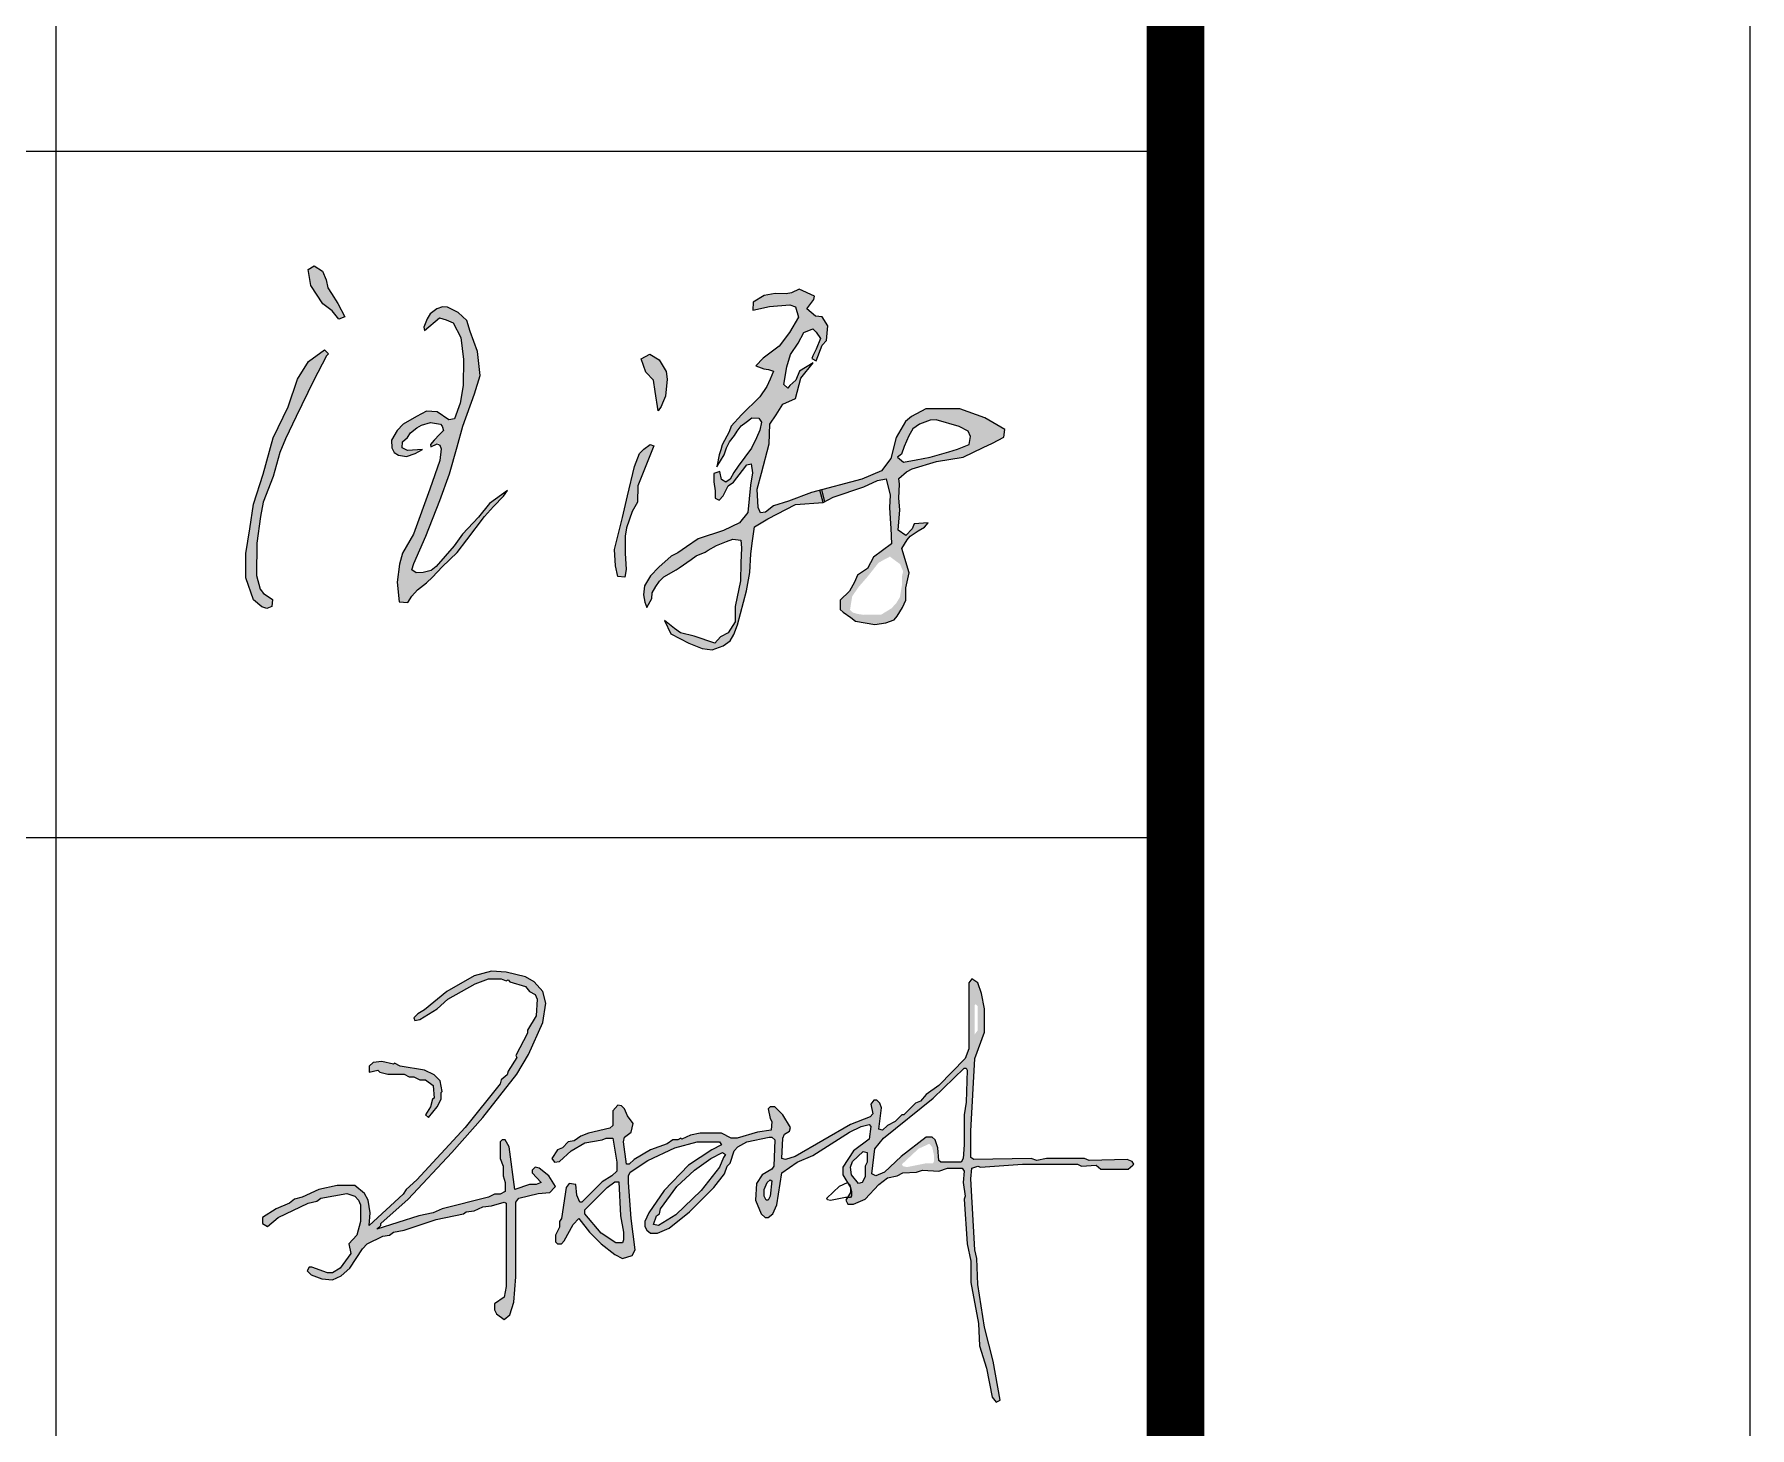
# Model space of a CAD drawing. Extents: x 1169373 to 1354985, y 649019 to 904199.
# Drawn here: x 1351917 to 1354905, y 810058 to 812484 of the extents above; entities that cross this region are included whole.
import ezdxf

# ---------------------------------------------------------------- set-up
doc = ezdxf.new("R2010")
doc.units = 0
doc.header["$LTSCALE"] = 1000
doc.header["$MEASUREMENT"] = 0
doc.layers.add('PUB_TEXT', color=7, linetype='Continuous')
doc.layers.add('图框', color=7, linetype='Continuous')

msp = doc.modelspace()

# ---------------------------------------------------------------- hatches: boundary and pattern name
at = {"linetype": 'Continuous'}
h = msp.add_hatch(color=4, dxfattribs=at)
h.dxf.hatch_style = 1
h.paths.add_polyline_path([(1352625.7, 810641.6), (1352627.4, 810643.3), (1352624, 810661.9), (1352613.9, 810672), (1352597, 810680.5), (1352554.7, 810687.3), (1352544.6, 810692.3), (1352542.9, 810690.6), (1352522.6, 810695.7), (1352507.4, 810694), (1352500.6, 810687.3), (1352500.6, 810677.1), (1352515.8, 810680.5), (1352519.2, 810677.1), (1352532.7, 810673.7), (1352561.5, 810673.7), (1352569.9, 810668.7), (1352578.4, 810668.7), (1352588.5, 810663.6), (1352598.6, 810663.6), (1352612.2, 810653.5), (1352613.9, 810631.5), (1352610.5, 810629.8), (1352607.1, 810616.3), (1352598.6, 810602.8), (1352603.7, 810597.7), (1352618.9, 810616.3), (1352625.7, 810629.8)], flags=17)
h.paths.add_polyline_path([(1352823.4, 810476), (1352825.1, 810477.7), (1352813.3, 810496.3), (1352796.4, 810509.8), (1352789.6, 810511.5), (1352784.5, 810506.4), (1352784.5, 810501.4), (1352799.8, 810484.5), (1352791.3, 810481.1), (1352779.5, 810481.1), (1352754.1, 810472.6), (1352744, 810547), (1352737.2, 810558.8), (1352732.2, 810558.8), (1352728.8, 810555.4), (1352728.8, 810526.7), (1352733.8, 810513.2), (1352733.8, 810496.3), (1352737.2, 810484.5), (1352737.2, 810469.2), (1352728.8, 810464.2), (1352718.6, 810464.2), (1352708.5, 810459.1), (1352627.4, 810438.8), (1352612.2, 810432.1), (1352586.8, 810427), (1352514.1, 810403.3), (1352520.9, 810410.1), (1352520.9, 810413.5), (1352568.2, 810455.7), (1352644.3, 810536.8), (1352698.4, 810597.7), (1352757.5, 810673.7), (1352777.8, 810707.5), (1352803.1, 810763.3), (1352808.2, 810797.1), (1352803.1, 810817.4), (1352787.9, 810834.3), (1352772.7, 810842.7), (1352738.9, 810851.2), (1352713.6, 810852.9), (1352683.1, 810844.4), (1352635.8, 810817.4), (1352597, 810785.3), (1352585.1, 810778.5), (1352578.4, 810771.8), (1352580.1, 810766.7), (1352588.5, 810768.4), (1352618.9, 810787), (1352637.5, 810803.9), (1352684.8, 810830.9), (1352708.5, 810839.4), (1352730.5, 810839.4), (1352738.9, 810836), (1352742.3, 810837.7), (1352745.7, 810834.3), (1352772.7, 810825.8), (1352779.5, 810817.4), (1352789.6, 810812.3), (1352793, 810803.9), (1352791.3, 810775.1), (1352776.1, 810749.8), (1352776.1, 810744.7), (1352755.8, 810705.8), (1352757.5, 810702.5), (1352742.3, 810678.8), (1352740.6, 810672), (1352730.5, 810663.6), (1352728.8, 810656.8), (1352667.9, 810580.8), (1352583.4, 810489.5), (1352564.8, 810472.6), (1352559.8, 810464.2), (1352500.6, 810410.1), (1352502.3, 810432.1), (1352498.9, 810454), (1352492.2, 810465.9), (1352475.3, 810479.4), (1352444.9, 810479.4), (1352412.7, 810472.6), (1352384, 810459.1), (1352370.5, 810455.7), (1352362, 810449), (1352338.4, 810438.8), (1352314.7, 810423.6), (1352314.7, 810413.5), (1352323.2, 810408.4), (1352341.8, 810423.6), (1352394.2, 810449), (1352409.4, 810452.3), (1352416.1, 810457.4), (1352461.8, 810465.9), (1352475.3, 810460.8), (1352482, 810454), (1352485.4, 810445.6), (1352485.4, 810416.9), (1352478.7, 810393.2), (1352465.1, 810378), (1352468.5, 810361.1), (1352449.9, 810335.7), (1352436.4, 810327.3), (1352428, 810327.3), (1352400.9, 810337.4), (1352395.8, 810337.4), (1352392.5, 810330.7), (1352399.2, 810323.9), (1352417.8, 810317.1), (1352436.4, 810315.5), (1352451.6, 810322.2), (1352466.8, 810335.7), (1352488.8, 810369.5), (1352497.2, 810378), (1352524.3, 810391.5), (1352536.1, 810393.2), (1352542.9, 810398.3), (1352561.5, 810401.6), (1352617.2, 810420.2), (1352664.6, 810430.4), (1352669.6, 810433.8), (1352683.1, 810435.4), (1352698.4, 810442.2), (1352713.6, 810443.9), (1352735.5, 810450.7), (1352738.9, 810449), (1352738.9, 810303.6), (1352735.5, 810285), (1352718.6, 810273.2), (1352718.6, 810263.1), (1352722, 810256.3), (1352735.5, 810246.2), (1352745.7, 810254.6), (1352752.4, 810276.6), (1352755.8, 810320.5), (1352755.8, 810450.7), (1352760.9, 810457.4), (1352794.7, 810465.9), (1352815, 810467.6)])
h.paths.add_polyline_path([(1352943.4, 810398.3), (1352943.4, 810384.7), (1352941.7, 810379.7), (1352929.9, 810379.7), (1352904.5, 810396.6), (1352875.8, 810430.4), (1352875.8, 810437.1), (1352914.7, 810476), (1352928.2, 810486.1), (1352935, 810486.1), (1352938.3, 810427)], flags=16)
h.paths.add_polyline_path([(1353120.9, 810533.5), (1353117.5, 810528.4), (1353110.7, 810511.5), (1353078.6, 810470.9), (1353034.7, 810428.7), (1353004.2, 810410.1), (1352995.8, 810411.8), (1353000.9, 810427), (1353005.9, 810430.4), (1353007.6, 810438.8), (1353036.4, 810477.7), (1353066.8, 810506.4), (1353095.5, 810526.7), (1353115.8, 810536.8)], flags=16)
h.paths.add_polyline_path([(1353202, 810487.8), (1353198.6, 810460.8), (1353195.2, 810454), (1353191.8, 810454), (1353188.5, 810460.8), (1353188.5, 810472.6), (1353193.5, 810484.5), (1353198.6, 810489.5)], flags=16)
h.paths.add_polyline_path([(1353367.6, 810536.8), (1353367.6, 810519.9), (1353364.2, 810513.2), (1353364.2, 810494.6), (1353359.1, 810484.5), (1353352.4, 810482.8), (1353340.6, 810498), (1353338.9, 810511.5), (1353342.2, 810521.6), (1353360.8, 810538.5)], flags=16)
h.paths.add_polyline_path([(1353484.2, 810531.8), (1353484.2, 810521.6), (1353482.5, 810518.3), (1353470.7, 810518.3), (1353436.9, 810511.5), (1353430.1, 810513.2), (1353428.4, 810516.6), (1353457.2, 810543.6), (1353475.8, 810552.1), (1353480.8, 810547)], flags=16)
h.paths.add_polyline_path([(1353541.7, 810680.5), (1353540, 810624.7), (1353536.6, 810602.8), (1353536.6, 810550.4), (1353534.9, 810526.7), (1353531.5, 810519.9), (1353496, 810519.9), (1353492.7, 810523.3), (1353491, 810545.3), (1353485.9, 810558.8), (1353480.8, 810563.9), (1353470.7, 810563.9), (1353426.7, 810530.1), (1353398, 810503), (1353382.8, 810496.3), (1353376, 810499.7), (1353381.1, 810543.6), (1353396.3, 810562.2), (1353482.5, 810631.5), (1353536.6, 810683.9), (1353540, 810683.9)], flags=16)
h.paths.add_polyline_path([(1353560.3, 810792), (1353560.3, 810770.1), (1353560.3, 810749.8), (1353555.2, 810743), (1353555.2, 810793.7), (1353556.9, 810795.4)], flags=16)
h.paths.add_polyline_path([(1353830.7, 810514.9), (1353832.3, 810516.6), (1353829, 810521.6), (1353820.5, 810525), (1353754.6, 810523.3), (1353746.2, 810526.7), (1353680.2, 810526.7), (1353663.3, 810523.3), (1353653.2, 810526.7), (1353553.5, 810525), (1353548.4, 810528.4), (1353548.4, 810574), (1353555.2, 810700.8), (1353572.1, 810746.4), (1353572.1, 810787), (1353567, 810814), (1353560.3, 810832.6), (1353550.1, 810839.4), (1353545, 810832.6), (1353545, 810717.7), (1353538.3, 810700.8), (1353492.7, 810653.5), (1353470.7, 810638.2), (1353460.5, 810626.4), (1353452.1, 810623), (1353431.8, 810602.8), (1353428.4, 810602.8), (1353416.6, 810590.9), (1353403.1, 810584.2), (1353394.6, 810575.7), (1353387.9, 810577.4), (1353392.9, 810614.6), (1353389.6, 810623), (1353384.5, 810628.1), (1353379.4, 810628.1), (1353374.4, 810621.3), (1353377.7, 810604.4), (1353372.7, 810599.4), (1353338.9, 810585.9), (1353242.5, 810530.1), (1353225.6, 810525), (1353218.9, 810526.7), (1353220.6, 810562.2), (1353223.9, 810569), (1353232.4, 810574), (1353234.1, 810580.8), (1353220.6, 810602.8), (1353207, 810616.3), (1353198.6, 810616.3), (1353195.2, 810612.9), (1353198.6, 810596), (1353202, 810590.9), (1353200.3, 810575.7), (1353176.6, 810572.3), (1353141.1, 810562.2), (1353131, 810562.2), (1353114.1, 810570.6), (1353076.9, 810570.6), (1353060, 810567.3), (1353044.8, 810560.5), (1353043.1, 810562.2), (1353038, 810558.8), (1353029.6, 810558.8), (1353019.5, 810552.1), (1352990.7, 810541.9), (1352962, 810525), (1352953.5, 810516.6), (1352948.5, 810516.6), (1352943.4, 810555.4), (1352945.1, 810563.9), (1352956.9, 810572.3), (1352960.3, 810587.5), (1352950.2, 810601.1), (1352945.1, 810612.9), (1352940, 810618), (1352933.3, 810619.7), (1352924.8, 810609.5), (1352924.8, 810584.2), (1352919.7, 810579.1), (1352882.6, 810570.6), (1352869, 810565.6), (1352857.2, 810557.1), (1352847.1, 810555.4), (1352836.9, 810545.3), (1352828.5, 810541.9), (1352818.3, 810526.7), (1352823.4, 810519.9), (1352831.9, 810521.6), (1352852.1, 810540.2), (1352875.8, 810553.7), (1352906.2, 810558.8), (1352913, 810562.2), (1352924.8, 810562.2), (1352931.6, 810519.9), (1352931.6, 810504.7), (1352923.1, 810496.3), (1352906.2, 810486.1), (1352870.7, 810450.7), (1352867.4, 810450.7), (1352862.3, 810462.5), (1352860.6, 810481.1), (1352848.8, 810482.8), (1352843.7, 810476), (1352835.2, 810421.9), (1352831.9, 810416.9), (1352831.9, 810406.7), (1352825.1, 810393.2), (1352825.1, 810381.4), (1352828.5, 810378), (1352835.2, 810378), (1352840.3, 810383.1), (1352855.5, 810411.8), (1352865.7, 810421.9), (1352884.3, 810398.3), (1352904.5, 810378), (1352928.2, 810359.4), (1352941.7, 810352.6), (1352958.6, 810357.7), (1352963.7, 810367.8), (1352956.9, 810421.9), (1352951.9, 810484.5), (1352951.9, 810496.3), (1352955.2, 810503), (1352985.7, 810523.3), (1353033, 810545.3), (1353071.8, 810555.4), (1353110.7, 810555.4), (1353114.1, 810550.4), (1353097.2, 810541.9), (1353056.6, 810514.9), (1353014.4, 810470.9), (1352987.3, 810432.1), (1352980.6, 810416.9), (1352980.6, 810408.4), (1352984, 810401.6), (1352990.7, 810396.6), (1353002.6, 810396.6), (1353022.8, 810405), (1353058.3, 810433.8), (1353100.6, 810476), (1353119.2, 810499.7), (1353124.2, 810513.2), (1353129.3, 810518.3), (1353136.1, 810540.2), (1353142.8, 810547), (1353158, 810555.4), (1353196.9, 810563.9), (1353202, 810563.9), (1353207, 810558.8), (1353205.4, 810513.2), (1353202, 810508.1), (1353185.1, 810498), (1353174.9, 810482.8), (1353173.2, 810454), (1353183.4, 810430.4), (1353190.1, 810423.6), (1353195.2, 810423.6), (1353203.7, 810430.4), (1353210.4, 810445.6), (1353218.9, 810501.4), (1353245.9, 810519.9), (1353273, 810531.8), (1353337.2, 810572.3), (1353357.5, 810582.5), (1353371, 810585.9), (1353374.4, 810582.5), (1353371, 810560.5), (1353343.9, 810540.2), (1353325.3, 810511.5), (1353325.3, 810498), (1353338.9, 810476), (1353338.9, 810467.6), (1353330.4, 810454), (1353333.8, 810447.3), (1353343.9, 810447.3), (1353364.2, 810455.7), (1353387.9, 810481.1), (1353403.1, 810492.9), (1353420, 810496.3), (1353430.1, 810501.4), (1353453.8, 810503), (1353463.9, 810506.4), (1353492.7, 810504.7), (1353507.9, 810509.8), (1353533.2, 810509.8), (1353536.6, 810504.7), (1353534.9, 810484.5), (1353538.3, 810460.8), (1353536.6, 810455.7), (1353541.7, 810378), (1353548.4, 810347.6), (1353548.4, 810310.4), (1353561.9, 810239.4), (1353563.6, 810200.5), (1353575.5, 810161.7), (1353585.6, 810111), (1353592.4, 810102.5), (1353599.1, 810105.9), (1353587.3, 810173.5), (1353572.1, 810232.6), (1353560.3, 810307), (1353558.6, 810352.6), (1353555.2, 810367.8), (1353548.4, 810491.2), (1353550.1, 810509.8), (1353560.3, 810513.2), (1353565.3, 810511.5), (1353638, 810516.6), (1353734.3, 810516.6), (1353741.1, 810513.2), (1353766.4, 810514.9), (1353774.9, 810508.1), (1353822.2, 810508.1)])
at = {"layer": 'PUB_TEXT'}
h = msp.add_hatch(color=4, dxfattribs=at)
h.paths.add_polyline_path([(1352403.3, 811880.9), (1352428.6, 811928.4), (1352422.4, 811934.6), (1352394.8, 811914.7), (1352375.7, 811883.6), (1352359.3, 811835.7), (1352333.3, 811781.4), (1352315.6, 811718.4), (1352299.3, 811666), (1352292.8, 811623.2), (1352285.5, 811580), (1352285.8, 811538), (1352299.1, 811499.4), (1352313.4, 811487.1), (1352322.2, 811484.6), (1352330.8, 811488.1), (1352332, 811499.8), (1352322.8, 811506.4), (1352312.2, 811512.8), (1352304.1, 811541.6), (1352304.6, 811598), (1352311.3, 811644.3), (1352316.1, 811669.5), (1352333.5, 811714.1), (1352344.8, 811756.1), (1352355, 811779.8), (1352373.5, 811818.6)])
h.paths.add_polyline_path([(1352434.8, 812033), (1352428.2, 812042.7), (1352425.7, 812056.9), (1352419.1, 812071.6), (1352404.9, 812081.2), (1352394.2, 812074.6), (1352398.8, 812046.7), (1352419.6, 812014.8), (1352436.3, 812002.6), (1352447.5, 811988.4), (1352458.1, 811992), (1352446, 812015.3)])
h = msp.add_hatch(color=4, dxfattribs=at)
h.paths.add_polyline_path([(1353194.6, 811640.5), (1353242.7, 811665.2), (1353291.1, 811669), (1353285.4, 811690.3), (1353270.6, 811686.3), (1353230.5, 811671.3), (1353204.8, 811662.9), (1353190.9, 811652.3), (1353182, 811651.2), (1353178.1, 811660.1), (1353176.4, 811691.9), (1353183.6, 811719.8), (1353197, 811771), (1353198.5, 811805.5), (1353209.1, 811821.8), (1353220.8, 811839.9), (1353243, 811850), (1353252.3, 811885.6), (1353273.9, 811912), (1353249.8, 811897.4), (1353243.7, 811882), (1353233.2, 811872.9), (1353229.3, 811868), (1353222.5, 811874.6), (1353227.7, 811905.4), (1353234.3, 811926.8), (1353247.5, 811946.4), (1353257.4, 811965.1), (1353273.4, 811971.1), (1353279.1, 811965.3), (1353286.6, 811954.6), (1353278.9, 811935.9), (1353273.4, 811924.4), (1353271.4, 811919.4), (1353278.9, 811915.8), (1353289.3, 811943.1), (1353297, 811951), (1353299, 811976.3), (1353289.2, 811992.2), (1353277.7, 811993.6), (1353262.4, 812006.1), (1353274.9, 812022.5), (1353275.9, 812028), (1353249.2, 812040.2), (1353235.9, 812034.3), (1353226.5, 812032.2), (1353207.4, 812032.9), (1353188.3, 812029.4), (1353169.1, 812018), (1353168.4, 812004.1), (1353197.9, 812010.5), (1353233.1, 812012.9), (1353242.7, 812009.7), (1353248.3, 811991.4), (1353232.3, 811965), (1353214.7, 811941), (1353186.8, 811920.3), (1353174, 811906.7), (1353187.9, 811901.7), (1353196, 811900.6), (1353204.8, 811897.6), (1353199, 811883.4), (1353192.9, 811870.9), (1353181, 811853.2), (1353149.1, 811821.8), (1353130.8, 811802), (1353127.4, 811791.8), (1353115.5, 811769.6), (1353112.7, 811760.6), (1353110.1, 811751.8), (1353106.2, 811731.3), (1353118.8, 811752.2), (1353122.9, 811764), (1353128.1, 811774.4), (1353136.5, 811785.4), (1353141.4, 811793.1), (1353148.3, 811802.4), (1353157, 811808.8), (1353167.1, 811816.5), (1353178.9, 811816), (1353183.6, 811809.1), (1353180.9, 811794.6), (1353175, 811781.7), (1353166.3, 811763.3), (1353143.2, 811732), (1353135.3, 811720.9), (1353129.4, 811709.8), (1353121.5, 811704.6), (1353114.3, 811708.8), (1353111.1, 811722.9), (1353100.8, 811719.5), (1353100.8, 811704.9), (1353103, 811689), (1353103, 811676.2), (1353109.8, 811672.8), (1353116.7, 811680.3), (1353125.4, 811697.7), (1353135.1, 811704.3), (1353150.7, 811724.8), (1353158.1, 811734.8), (1353165.6, 811736.4), (1353168.1, 811720.5), (1353164.7, 811699.3), (1353159.7, 811651.4), (1353145.6, 811633.3), (1353117.6, 811620), (1353073.3, 811605.6), (1353053.3, 811591.9), (1353038.3, 811581.2), (1353026.5, 811575.3), (1353004.8, 811556.2), (1352990.2, 811541.3), (1352980, 811524), (1352978, 811508.2), (1352980.4, 811495.3), (1352983.9, 811485.8), (1352992.9, 811501.6), (1352993.3, 811511.8), (1352999.6, 811522.4), (1353005.9, 811532.2), (1353013.8, 811539.7), (1353035, 811551.9), (1353040.2, 811555.4), (1353061, 811569.6), (1353069.7, 811575.9), (1353085.8, 811582.5), (1353090.9, 811585.7), (1353105.1, 811593.9), (1353122.8, 811601), (1353133.8, 811605.3), (1353148, 811603.4), (1353148.8, 811590), (1353148, 811564.1), (1353147.2, 811532.6), (1353137.7, 811487.9), (1353137.7, 811461.1), (1353125.4, 811442.1), (1353112.6, 811434.8), (1353102.5, 811424.2), (1353066.7, 811435.9), (1353042.6, 811442.1), (1353032, 811449.4), (1353014.7, 811463.3), (1353025.9, 811440.4), (1353057, 811423.9), (1353080.2, 811414.5), (1353097.9, 811412.3), (1353117, 811419.4), (1353129.1, 811428.3), (1353135.5, 811439), (1353141.8, 811455.9), (1353157.6, 811515), (1353163.5, 811547.2), (1353165.1, 811579.8), (1353168.2, 811602.2), (1353169.4, 811610.1), (1353171.7, 811626.5)])
h.paths.add_polyline_path([(1353362.1, 811696), (1353386, 811707.3), (1353401.1, 811710.4), (1353407.8, 811681.9), (1353406.9, 811660.2), (1353408.3, 811631.6), (1353409.2, 811624.1), (1353410, 811597.2), (1353378.6, 811573.5), (1353368.4, 811554.1), (1353350.8, 811542.2), (1353345.5, 811529.9), (1353336.7, 811514.5), (1353320.8, 811498.6), (1353320.8, 811482.7), (1353326.1, 811477.9), (1353339.3, 811468.6), (1353347.7, 811462.4), (1353381.2, 811456.7), (1353400.2, 811459.3), (1353414.8, 811464.6), (1353420.1, 811471.2), (1353429.3, 811485.8), (1353435.1, 811499), (1353435.1, 811520.2), (1353440.8, 811546.6), (1353428, 811589), (1353437.7, 811604), (1353442.6, 811610.1), (1353456.3, 811619.4), (1353467.7, 811626), (1353473.9, 811633.5), (1353449.5, 811631.9), (1353446.2, 811622.9), (1353435.1, 811611.6), (1353421.8, 811621), (1353424.9, 811656), (1353423, 811676.5), (1353423.9, 811700.9), (1353422.7, 811710.8), (1353436, 811722.3), (1353446.3, 811727.6), (1353488.7, 811740.4), (1353535, 811747.6), (1353569.6, 811764.9), (1353586.3, 811772.1), (1353605.8, 811782.7), (1353607.5, 811796.1), (1353572.4, 811816.2), (1353528.9, 811832.3), (1353487.6, 811831.8), (1353469.7, 811831.8), (1353444.7, 811818.4), (1353434.6, 811810), (1353418.4, 811782.2), (1353409, 811745.4), (1353392.8, 811724.2), (1353358.2, 811709.7), (1353288.9, 811691.2), (1353294.3, 811670.7), (1353308.7, 811678.4)])
h.paths.add_polyline_path([(1353420.7, 811748.1), (1353427.6, 811752.9), (1353431.9, 811766.5), (1353440.1, 811784.9), (1353447.1, 811797), (1353458.8, 811805.6), (1353477.6, 811812.2), (1353488.1, 811813), (1353528.2, 811801.2), (1353543.6, 811793.1), (1353547.9, 811783.6), (1353545.2, 811770), (1353524.8, 811762), (1353509.9, 811757), (1353477.2, 811747.8), (1353452.8, 811743.5), (1353431.2, 811739.4)], flags=16)
h.paths.add_polyline_path([(1353398, 811569.8), (1353407.4, 811574.7), (1353425.1, 811561.5), (1353430.3, 811549), (1353428.2, 811539.3), (1353428.2, 811524.7), (1353424.8, 811504.2), (1353418.1, 811493.1), (1353409.8, 811484.4), (1353392.1, 811473.6), (1353361.8, 811473.3), (1353351.8, 811474.7), (1353343.1, 811477.1), (1353337.9, 811482), (1353341.7, 811505.6), (1353353.2, 811522.2), (1353367.7, 811538.9), (1353387.6, 811563.9)], flags=16)
h.paths.add_polyline_path([(1353288.9, 811691.2), (1353285.4, 811690.3), (1353291.1, 811669), (1353294.3, 811670.7)], flags=17)
msp.add_hatch(color=4, dxfattribs=at).paths.add_polyline_path([(1352626.1, 811762.4), (1352623.3, 811742), (1352606, 811692.1), (1352577.7, 811613.5), (1352558.4, 811580.8), (1352553.5, 811561.5), (1352549, 811530.2), (1352552.6, 811496.2), (1352567.8, 811494.8), (1352575, 811506), (1352584.4, 811516.8), (1352600.1, 811528.9), (1352610.9, 811538.7), (1352627.4, 811556.6), (1352653.9, 811582.1), (1352670.5, 811604.1), (1352701.4, 811644.4), (1352717.1, 811661.8), (1352734.5, 811680.2), (1352741.2, 811689.6), (1352710, 811667.3), (1352690.8, 811643.1), (1352663.1, 811613.9), (1352648.5, 811593.2), (1352617, 811557.6), (1352608.6, 811550.3), (1352594.4, 811547), (1352582.1, 811546.4), (1352574.5, 811551.7), (1352578.4, 811562.6), (1352599.2, 811610.3), (1352623.5, 811672.3), (1352640.1, 811718.9), (1352653.5, 811765.6), (1352663.4, 811801.6), (1352684, 811857.9), (1352693.5, 811890.3), (1352689.2, 811931.8), (1352676.3, 811966.9), (1352670.7, 811985.7), (1352655.3, 811999.5), (1352636.8, 812009.3), (1352628.3, 812009.9), (1352618.5, 812006.4), (1352606.6, 811997.3), (1352601.6, 811988.6), (1352595.9, 811974.4), (1352596.7, 811968.6), (1352623.2, 811990.7), (1352634.6, 811987.3), (1352646.5, 811981.6), (1352660.1, 811956), (1352664.6, 811917.9), (1352664.3, 811872.9), (1352659.2, 811842.1), (1352649.1, 811814.4), (1352639.4, 811812.6), (1352619, 811827), (1352600.6, 811828.2), (1352582.8, 811818.9), (1352559.8, 811805.6), (1352549.4, 811794.3), (1352539.4, 811777.2), (1352539.8, 811764.4), (1352544, 811755.7), (1352551.8, 811751.1), (1352565.3, 811749.3), (1352580.8, 811754.2), (1352593.3, 811761.3), (1352567.3, 811759.5), (1352558.2, 811764.4), (1352558.5, 811774.3), (1352567.5, 811782.1), (1352572.4, 811790.5), (1352588.3, 811802.8), (1352607, 811808), (1352627, 811805), (1352629.8, 811794.3), (1352623, 811787.4), (1352613.6, 811777.2), (1352607.2, 811770.1), (1352608.1, 811765.9), (1352622.2, 811772.9)])
h = msp.add_hatch(color=4, dxfattribs=at)
h.paths.add_polyline_path([(1352989.9, 811769.9), (1352979, 811761.8), (1352971.5, 811754), (1352962.7, 811731.4), (1352950.5, 811680.6), (1352941.7, 811642.6), (1352927.6, 811586.9), (1352929.7, 811558.4), (1352933.6, 811539.8), (1352945.5, 811539.1), (1352948, 811552.1), (1352946.2, 811580.6), (1352946.5, 811610.4), (1352948.5, 811624.8), (1352958.4, 811653), (1352967.7, 811669.4), (1352968.4, 811697.9), (1352996.1, 811767.5)])
h.paths.add_polyline_path([(1352995.7, 811881.8), (1352998.6, 811862.2), (1353003.6, 811828.7), (1353009.1, 811836.2), (1353011.6, 811841.7), (1353016.6, 811854.2), (1353019.6, 811883.8), (1353017.6, 811897.3), (1353005.6, 811917.4), (1352989, 811927.4), (1352974, 811918.9), (1352982, 811895.8)])

# ---------------------------------------------------------------- linework, layer by layer
at = {"color": 3}
msp.add_lwpolyline([(1295504.7, 783418.7), (1295504.7, 825418.7), (1354904.7, 825418.7), (1354904.7, 783418.7)], close=True, dxfattribs=at)
at = {"const_width": 100}
msp.add_lwpolyline([(1298004.7, 784418.7), (1353904.7, 784418.7), (1353904.7, 824418.7), (1298004.7, 824418.7)], close=True, dxfattribs=at)
at = {"color": 4, "linetype": 'Continuous'}
for points in [[(1352823.4, 810476), (1352825.1, 810477.7), (1352813.3, 810496.3), (1352796.4, 810509.8), (1352789.6, 810511.5), (1352784.5, 810506.4), (1352784.5, 810501.4), (1352799.8, 810484.5), (1352791.3, 810481.1), (1352779.5, 810481.1), (1352754.1, 810472.6), (1352744, 810547), (1352737.2, 810558.8), (1352732.2, 810558.8), (1352728.8, 810555.4), (1352728.8, 810526.7), (1352733.8, 810513.2), (1352733.8, 810496.3), (1352737.2, 810484.5), (1352737.2, 810469.2), (1352728.8, 810464.2), (1352718.6, 810464.2), (1352708.5, 810459.1), (1352627.4, 810438.8), (1352612.2, 810432.1), (1352586.8, 810427), (1352514.1, 810403.3), (1352520.9, 810410.1), (1352520.9, 810413.5), (1352568.2, 810455.7), (1352644.3, 810536.8), (1352698.4, 810597.7), (1352757.5, 810673.7), (1352777.8, 810707.5), (1352803.1, 810763.3), (1352808.2, 810797.1), (1352803.1, 810817.4), (1352787.9, 810834.3), (1352772.7, 810842.7), (1352738.9, 810851.2), (1352713.6, 810852.9), (1352683.1, 810844.4), (1352635.8, 810817.4), (1352597, 810785.3), (1352585.1, 810778.5), (1352578.4, 810771.8), (1352580.1, 810766.7), (1352588.5, 810768.4), (1352618.9, 810787), (1352637.5, 810803.9), (1352684.8, 810830.9), (1352708.5, 810839.4), (1352730.5, 810839.4), (1352738.9, 810836), (1352742.3, 810837.7), (1352745.7, 810834.3), (1352772.7, 810825.8), (1352779.5, 810817.4), (1352789.6, 810812.3), (1352793, 810803.9), (1352791.3, 810775.1), (1352776.1, 810749.8), (1352776.1, 810744.7), (1352755.8, 810705.8), (1352757.5, 810702.5), (1352742.3, 810678.8), (1352740.6, 810672), (1352730.5, 810663.6), (1352728.8, 810656.8), (1352667.9, 810580.8), (1352583.4, 810489.5), (1352564.8, 810472.6), (1352559.8, 810464.2), (1352500.6, 810410.1), (1352502.3, 810432.1), (1352498.9, 810454), (1352492.2, 810465.9), (1352475.3, 810479.4), (1352444.9, 810479.4), (1352412.7, 810472.6), (1352384, 810459.1), (1352370.5, 810455.7), (1352362, 810449), (1352338.4, 810438.8), (1352314.7, 810423.6), (1352314.7, 810413.5), (1352323.2, 810408.4), (1352341.8, 810423.6), (1352394.2, 810449), (1352409.4, 810452.3), (1352416.1, 810457.4), (1352461.8, 810465.9), (1352475.3, 810460.8), (1352482, 810454), (1352485.4, 810445.6), (1352485.4, 810416.9), (1352478.7, 810393.2), (1352465.1, 810378), (1352468.5, 810361.1), (1352449.9, 810335.7), (1352436.4, 810327.3), (1352428, 810327.3), (1352400.9, 810337.4), (1352395.8, 810337.4), (1352392.5, 810330.7), (1352399.2, 810323.9), (1352417.8, 810317.1), (1352436.4, 810315.5), (1352451.6, 810322.2), (1352466.8, 810335.7), (1352488.8, 810369.5), (1352497.2, 810378), (1352524.3, 810391.5), (1352536.1, 810393.2), (1352542.9, 810398.3), (1352561.5, 810401.6), (1352617.2, 810420.2), (1352664.6, 810430.4), (1352669.6, 810433.8), (1352683.1, 810435.4), (1352698.4, 810442.2), (1352713.6, 810443.9), (1352735.5, 810450.7), (1352738.9, 810449), (1352738.9, 810303.6), (1352735.5, 810285), (1352718.6, 810273.2), (1352718.6, 810263.1), (1352722, 810256.3), (1352735.5, 810246.2), (1352745.7, 810254.6), (1352752.4, 810276.6), (1352755.8, 810320.5), (1352755.8, 810450.7), (1352760.9, 810457.4), (1352794.7, 810465.9), (1352815, 810467.6), (1352823.4, 810476)], [(1353830.7, 810514.9), (1353832.3, 810516.6), (1353829, 810521.6), (1353820.5, 810525), (1353754.6, 810523.3), (1353746.2, 810526.7), (1353680.2, 810526.7), (1353663.3, 810523.3), (1353653.2, 810526.7), (1353553.5, 810525), (1353548.4, 810528.4), (1353548.4, 810574), (1353555.2, 810700.8), (1353572.1, 810746.4), (1353572.1, 810787), (1353567, 810814), (1353560.3, 810832.6), (1353550.1, 810839.4), (1353545, 810832.6), (1353545, 810717.7), (1353538.3, 810700.8), (1353492.7, 810653.5), (1353470.7, 810638.2), (1353460.5, 810626.4), (1353452.1, 810623), (1353431.8, 810602.8), (1353428.4, 810602.8), (1353416.6, 810590.9), (1353403.1, 810584.2), (1353394.6, 810575.7), (1353387.9, 810577.4), (1353392.9, 810614.6), (1353389.6, 810623), (1353384.5, 810628.1), (1353379.4, 810628.1), (1353374.4, 810621.3), (1353377.7, 810604.4), (1353372.7, 810599.4), (1353338.9, 810585.9), (1353242.5, 810530.1), (1353225.6, 810525), (1353218.9, 810526.7), (1353220.6, 810562.2), (1353223.9, 810569), (1353232.4, 810574), (1353234.1, 810580.8), (1353220.6, 810602.8), (1353207, 810616.3), (1353198.6, 810616.3), (1353195.2, 810612.9), (1353198.6, 810596), (1353202, 810590.9), (1353200.3, 810575.7), (1353176.6, 810572.3), (1353141.1, 810562.2), (1353131, 810562.2), (1353114.1, 810570.6), (1353076.9, 810570.6), (1353060, 810567.3), (1353044.8, 810560.5), (1353043.1, 810562.2), (1353038, 810558.8), (1353029.6, 810558.8), (1353019.5, 810552.1), (1352990.7, 810541.9), (1352962, 810525), (1352953.5, 810516.6), (1352948.5, 810516.6), (1352943.4, 810555.4), (1352945.1, 810563.9), (1352956.9, 810572.3), (1352960.3, 810587.5), (1352950.2, 810601.1), (1352945.1, 810612.9), (1352940, 810618), (1352933.3, 810619.7), (1352924.8, 810609.5), (1352924.8, 810584.2), (1352919.7, 810579.1), (1352882.6, 810570.6), (1352869, 810565.6), (1352857.2, 810557.1), (1352847.1, 810555.4), (1352836.9, 810545.3), (1352828.5, 810541.9), (1352818.3, 810526.7), (1352823.4, 810519.9), (1352831.9, 810521.6), (1352852.1, 810540.2), (1352875.8, 810553.7), (1352906.2, 810558.8), (1352913, 810562.2), (1352924.8, 810562.2), (1352931.6, 810519.9), (1352931.6, 810504.7), (1352923.1, 810496.3), (1352906.2, 810486.1), (1352870.7, 810450.7), (1352867.4, 810450.7), (1352862.3, 810462.5), (1352860.6, 810481.1), (1352848.8, 810482.8), (1352843.7, 810476), (1352835.2, 810421.9), (1352831.9, 810416.9), (1352831.9, 810406.7), (1352825.1, 810393.2), (1352825.1, 810381.4), (1352828.5, 810378), (1352835.2, 810378), (1352840.3, 810383.1), (1352855.5, 810411.8), (1352865.7, 810421.9), (1352884.3, 810398.3), (1352904.5, 810378), (1352928.2, 810359.4), (1352941.7, 810352.6), (1352958.6, 810357.7), (1352963.7, 810367.8), (1352956.9, 810421.9), (1352951.9, 810484.5), (1352951.9, 810496.3), (1352955.2, 810503), (1352985.7, 810523.3), (1353033, 810545.3), (1353071.8, 810555.4), (1353110.7, 810555.4), (1353114.1, 810550.4), (1353097.2, 810541.9), (1353056.6, 810514.9), (1353014.4, 810470.9), (1352987.3, 810432.1), (1352980.6, 810416.9), (1352980.6, 810408.4), (1352984, 810401.6), (1352990.7, 810396.6), (1353002.6, 810396.6), (1353022.8, 810405), (1353058.3, 810433.8), (1353100.6, 810476), (1353119.2, 810499.7), (1353124.2, 810513.2), (1353129.3, 810518.3), (1353136.1, 810540.2), (1353142.8, 810547), (1353158, 810555.4), (1353196.9, 810563.9), (1353202, 810563.9), (1353207, 810558.8), (1353205.4, 810513.2), (1353202, 810508.1), (1353185.1, 810498), (1353174.9, 810482.8), (1353173.2, 810454), (1353183.4, 810430.4), (1353190.1, 810423.6), (1353195.2, 810423.6), (1353203.7, 810430.4), (1353210.4, 810445.6), (1353218.9, 810501.4), (1353245.9, 810519.9), (1353273, 810531.8), (1353337.2, 810572.3), (1353357.5, 810582.5), (1353371, 810585.9), (1353374.4, 810582.5), (1353371, 810560.5), (1353343.9, 810540.2), (1353325.3, 810511.5), (1353325.3, 810498), (1353338.9, 810476), (1353338.9, 810467.6), (1353330.4, 810454), (1353333.8, 810447.3), (1353343.9, 810447.3), (1353364.2, 810455.7), (1353387.9, 810481.1), (1353403.1, 810492.9), (1353420, 810496.3), (1353430.1, 810501.4), (1353453.8, 810503), (1353463.9, 810506.4), (1353492.7, 810504.7), (1353507.9, 810509.8), (1353533.2, 810509.8), (1353536.6, 810504.7), (1353534.9, 810484.5), (1353538.3, 810460.8), (1353536.6, 810455.7), (1353541.7, 810378), (1353548.4, 810347.6), (1353548.4, 810310.4), (1353561.9, 810239.4), (1353563.6, 810200.5), (1353575.5, 810161.7), (1353585.6, 810111), (1353592.4, 810102.5), (1353599.1, 810105.9), (1353587.3, 810173.5), (1353572.1, 810232.6), (1353560.3, 810307), (1353558.6, 810352.6), (1353555.2, 810367.8), (1353548.4, 810491.2), (1353550.1, 810509.8), (1353560.3, 810513.2), (1353565.3, 810511.5), (1353638, 810516.6), (1353734.3, 810516.6), (1353741.1, 810513.2), (1353766.4, 810514.9), (1353774.9, 810508.1), (1353822.2, 810508.1), (1353830.7, 810514.9)], [(1352625.7, 810641.6), (1352627.4, 810643.3), (1352624, 810661.9), (1352613.9, 810672), (1352597, 810680.5), (1352554.7, 810687.3), (1352544.6, 810692.3), (1352542.9, 810690.6), (1352522.6, 810695.7), (1352507.4, 810694), (1352500.6, 810687.3), (1352500.6, 810677.1), (1352515.8, 810680.5), (1352519.2, 810677.1), (1352532.7, 810673.7), (1352561.5, 810673.7), (1352569.9, 810668.7), (1352578.4, 810668.7), (1352588.5, 810663.6), (1352598.6, 810663.6), (1352612.2, 810653.5), (1352613.9, 810631.5), (1352610.5, 810629.8), (1352607.1, 810616.3), (1352598.6, 810602.8), (1352603.7, 810597.7), (1352618.9, 810616.3), (1352625.7, 810629.8), (1352625.7, 810641.6)], [(1353541.7, 810680.5), (1353540, 810624.7), (1353536.6, 810602.8), (1353536.6, 810550.4), (1353534.9, 810526.7), (1353531.5, 810519.9), (1353496, 810519.9), (1353492.7, 810523.3), (1353491, 810545.3), (1353485.9, 810558.8), (1353480.8, 810563.9), (1353470.7, 810563.9), (1353426.7, 810530.1), (1353398, 810503), (1353382.8, 810496.3), (1353376, 810499.7), (1353381.1, 810543.6), (1353396.3, 810562.2), (1353482.5, 810631.5), (1353536.6, 810683.9), (1353540, 810683.9), (1353541.7, 810680.5)], [(1353120.9, 810533.5), (1353117.5, 810528.4), (1353110.7, 810511.5), (1353078.6, 810470.9), (1353034.7, 810428.7), (1353004.2, 810410.1), (1352995.8, 810411.8), (1353000.9, 810427), (1353005.9, 810430.4), (1353007.6, 810438.8), (1353036.4, 810477.7), (1353066.8, 810506.4), (1353095.5, 810526.7), (1353115.8, 810536.8), (1353120.9, 810533.5)], [(1353367.6, 810536.8), (1353367.6, 810519.9), (1353364.2, 810513.2), (1353364.2, 810494.6), (1353359.1, 810484.5), (1353352.4, 810482.8), (1353340.6, 810498), (1353338.9, 810511.5), (1353342.2, 810521.6), (1353360.8, 810538.5), (1353367.6, 810536.8)], [(1353202, 810487.8), (1353198.6, 810460.8), (1353195.2, 810454), (1353191.8, 810454), (1353188.5, 810460.8), (1353188.5, 810472.6), (1353193.5, 810484.5), (1353198.6, 810489.5), (1353202, 810487.8)], [(1352943.4, 810398.3), (1352943.4, 810384.7), (1352941.7, 810379.7), (1352929.9, 810379.7), (1352904.5, 810396.6), (1352875.8, 810430.4), (1352875.8, 810437.1), (1352914.7, 810476), (1352928.2, 810486.1), (1352935, 810486.1), (1352938.3, 810427), (1352943.4, 810398.3)], [(1353340.2, 810469.1), (1353340.2, 810461.3), (1353338.9, 810458.7), (1353329.8, 810458.7), (1353303.8, 810453.5), (1353298.6, 810454.8), (1353297.3, 810457.4), (1353319.4, 810478.2), (1353333.7, 810484.7), (1353337.6, 810480.8), (1353340.2, 810469.1)]]:
    msp.add_lwpolyline(points, dxfattribs=at)
at = {"layer": 'PUB_TEXT', "color": 4}
for p, q in [((1353291.1, 811669), (1353285.4, 811690.3)), ((1353294.3, 811670.7), (1353288.9, 811691.2))]:
    msp.add_line(p, q, dxfattribs=at)
for points in [[(1352419.6, 812014.8), (1352398.8, 812046.7), (1352394.2, 812074.6), (1352404.9, 812081.2), (1352419.1, 812071.6), (1352425.7, 812056.9), (1352428.2, 812042.7), (1352434.8, 812033), (1352446, 812015.3), (1352458.1, 811992), (1352447.5, 811988.4), (1352436.3, 812002.6), (1352419.6, 812014.8)], [(1352596.7, 811968.6), (1352623.2, 811990.7), (1352634.6, 811987.3), (1352646.5, 811981.6), (1352660.1, 811956), (1352664.6, 811917.9), (1352664.3, 811872.9), (1352659.2, 811842.1), (1352649.1, 811814.4), (1352639.4, 811812.6), (1352619, 811827), (1352600.6, 811828.2), (1352582.8, 811818.9), (1352559.8, 811805.6), (1352549.4, 811794.3), (1352539.4, 811777.2), (1352539.8, 811764.4), (1352544, 811755.7), (1352551.8, 811751.1), (1352565.3, 811749.3), (1352580.8, 811754.2), (1352593.3, 811761.3), (1352567.3, 811759.5), (1352558.2, 811764.4), (1352558.5, 811774.3), (1352567.5, 811782.1), (1352572.4, 811790.5), (1352583.5, 811799.1), (1352591.7, 811803.8), (1352607, 811808), (1352624.7, 811805.3), (1352627.8, 811801.8), (1352629.8, 811794.3), (1352623, 811787.4), (1352613.6, 811777.2), (1352607.2, 811770.1), (1352608.1, 811765.9), (1352618.7, 811771.2), (1352623.6, 811769), (1352626.1, 811762.4), (1352623.3, 811742), (1352606, 811692.1), (1352577.7, 811613.5), (1352558.4, 811580.8), (1352553.5, 811561.5), (1352549, 811530.2), (1352552.6, 811496.2), (1352567.8, 811494.8), (1352575, 811506), (1352584.4, 811516.8), (1352600.1, 811528.9), (1352610.9, 811538.7), (1352627.4, 811556.6), (1352653.9, 811582.1), (1352670.5, 811604.1), (1352701.4, 811644.4), (1352717.1, 811661.8), (1352734.5, 811680.2), (1352741.2, 811689.6), (1352710, 811667.3), (1352690.8, 811643.1), (1352663.1, 811613.9), (1352648.5, 811593.2), (1352617, 811557.6), (1352608.6, 811550.3), (1352594.4, 811547), (1352582.1, 811546.4), (1352574.5, 811551.7), (1352578.4, 811562.6), (1352599.2, 811610.3), (1352623.5, 811672.3), (1352640.1, 811718.9), (1352653.5, 811765.6), (1352663.4, 811801.6), (1352684, 811857.9), (1352693.5, 811890.3), (1352689.2, 811931.8), (1352676.3, 811966.9), (1352670.7, 811985.7), (1352655.3, 811999.5), (1352636.8, 812009.3), (1352628.3, 812009.9), (1352618.5, 812006.4), (1352606.6, 811997.3), (1352601.6, 811988.6), (1352595.9, 811974.4), (1352595.9, 811974.4), (1352596.7, 811968.6)], [(1352426.4, 811924.2), (1352403.3, 811880.9), (1352373.5, 811818.6), (1352355, 811779.8), (1352344.8, 811756.1), (1352333.5, 811714.1), (1352316.1, 811669.5), (1352311.3, 811644.3), (1352304.6, 811598), (1352304.1, 811541.6), (1352310.8, 811517.8), (1352316.5, 811510.2), (1352322.8, 811506.4), (1352332, 811499.8), (1352332, 811499.8), (1352330.8, 811488.1), (1352322.2, 811484.6), (1352313.4, 811487.1), (1352299.1, 811499.4), (1352285.8, 811538), (1352285.5, 811580), (1352292.8, 811623.2), (1352299.3, 811666), (1352315.6, 811718.4), (1352333.3, 811781.4), (1352359.3, 811835.7), (1352375.7, 811883.6), (1352394.8, 811914.7), (1352422.4, 811934.6), (1352429.4, 811927.6), (1352426.4, 811924.2)], [(1353003.6, 811828.7), (1352998.6, 811862.2), (1352995.7, 811881.8), (1352982, 811895.8), (1352974, 811918.9), (1352989, 811927.4), (1353005.6, 811917.4), (1353017.6, 811897.3), (1353019.6, 811883.8), (1353016.6, 811854.2), (1353011.6, 811841.7), (1353009.1, 811836.2), (1353003.6, 811828.7)], [(1353420.7, 811748.1), (1353431.2, 811739.4), (1353452.8, 811743.5), (1353477.2, 811747.8), (1353509.9, 811757), (1353524.8, 811762), (1353545.2, 811770), (1353547.9, 811783.6), (1353543.6, 811793.1), (1353528.2, 811801.2), (1353488.1, 811813), (1353477.6, 811812.2), (1353458.8, 811805.6), (1353447.1, 811797), (1353440.1, 811784.9), (1353431.9, 811766.5), (1353427.6, 811752.9), (1353420.7, 811748.1)], [(1352996.1, 811767.5), (1352968.4, 811697.9), (1352967.7, 811669.4), (1352958.4, 811653), (1352948.5, 811624.8), (1352946.5, 811610.4), (1352946.2, 811580.6), (1352948, 811552.1), (1352945.5, 811539.1), (1352945.5, 811539.1), (1352933.6, 811539.8), (1352929.7, 811558.4), (1352927.6, 811586.9), (1352941.7, 811642.6), (1352950.5, 811680.6), (1352962.7, 811731.4), (1352971.5, 811754), (1352979, 811761.8), (1352989.9, 811769.9), (1352996.1, 811767.5)]]:
    msp.add_lwpolyline(points, dxfattribs=at)
msp.add_lwpolyline([(1353168.4, 812004.1), (1353197.9, 812010.5), (1353233.1, 812012.9), (1353242.7, 812009.7), (1353248.3, 811991.4), (1353232.3, 811965), (1353214.7, 811941), (1353186.8, 811920.3), (1353186.8, 811920.3), (1353174, 811906.7), (1353187.9, 811901.7), (1353196, 811900.6), (1353204.8, 811897.6), (1353199, 811883.4), (1353192.9, 811870.9), (1353181, 811853.2), (1353149.1, 811821.8), (1353130.8, 811802), (1353127.4, 811791.8), (1353115.5, 811769.6), (1353112.7, 811760.6), (1353110.1, 811751.8), (1353106.2, 811731.3), (1353118.8, 811752.2), (1353122.9, 811764), (1353128.1, 811774.4), (1353136.5, 811785.4), (1353141.4, 811793.1), (1353148.3, 811802.4), (1353157, 811808.8), (1353167.1, 811816.5), (1353178.9, 811816), (1353183.6, 811809.1), (1353180.9, 811794.6), (1353175, 811781.7), (1353166.3, 811763.3), (1353143.2, 811732), (1353135.3, 811720.9), (1353129.4, 811709.8), (1353121.5, 811704.6), (1353114.3, 811708.8), (1353111.1, 811722.9), (1353100.8, 811719.5), (1353100.8, 811704.9), (1353103, 811689), (1353103, 811676.2), (1353109.8, 811672.8), (1353116.7, 811680.3), (1353125.4, 811697.7), (1353135.1, 811704.3), (1353150.7, 811724.8), (1353158.1, 811734.8), (1353165.6, 811736.4), (1353168.1, 811720.5), (1353164.7, 811699.3), (1353159.7, 811651.4), (1353145.6, 811633.3), (1353117.6, 811620), (1353073.3, 811605.6), (1353053.3, 811591.9), (1353038.3, 811581.2), (1353026.5, 811575.3), (1353004.8, 811556.2), (1352990.2, 811541.3), (1352980, 811524), (1352978, 811508.2), (1352980.4, 811495.3), (1352983.9, 811485.8), (1352983.9, 811485.8), (1352992.9, 811501.6), (1352993.3, 811511.8), (1352999.6, 811522.4), (1353005.9, 811532.2), (1353013.8, 811539.7), (1353035, 811551.9), (1353040.2, 811555.4), (1353061, 811569.6), (1353069.7, 811575.9), (1353085.8, 811582.5), (1353090.9, 811585.7), (1353105.1, 811593.9), (1353122.8, 811601), (1353133.8, 811605.3), (1353148, 811603.4), (1353148.8, 811590), (1353148, 811564.1), (1353147.2, 811532.6), (1353137.7, 811487.9), (1353137.7, 811461.1), (1353125.4, 811442.1), (1353112.6, 811434.8), (1353102.5, 811424.2), (1353066.7, 811435.9), (1353042.6, 811442.1), (1353032, 811449.4), (1353014.7, 811463.3), (1353014.7, 811463.3), (1353025.9, 811440.4), (1353057, 811423.9), (1353080.2, 811414.5), (1353097.9, 811412.3), (1353117, 811419.4), (1353129.1, 811428.3), (1353135.5, 811439), (1353141.8, 811455.9), (1353157.6, 811515), (1353163.5, 811547.2), (1353165.1, 811579.8), (1353168.2, 811602.2), (1353169.4, 811610.1), (1353171.7, 811626.5), (1353194.6, 811640.5), (1353242.7, 811665.2), (1353291.1, 811669), (1353308.7, 811678.4), (1353362.1, 811696), (1353386, 811707.3), (1353401.1, 811710.4), (1353407.8, 811681.9), (1353406.9, 811660.2), (1353408.3, 811631.6), (1353409.2, 811624.1), (1353410, 811597.2), (1353378.6, 811573.5), (1353368.4, 811554.1), (1353350.8, 811542.2), (1353345.5, 811529.9), (1353336.7, 811514.5), (1353320.8, 811498.6), (1353320.8, 811482.7), (1353326.1, 811477.9), (1353339.3, 811468.6), (1353347.7, 811462.4), (1353381.2, 811456.7), (1353400.2, 811459.3), (1353414.8, 811464.6), (1353420.1, 811471.2), (1353429.3, 811485.8), (1353435.1, 811499), (1353435.1, 811520.2), (1353440.8, 811546.6), (1353428, 811589), (1353437.7, 811604), (1353442.6, 811610.1), (1353456.3, 811619.4), (1353467.7, 811626), (1353473.9, 811633.5), (1353449.5, 811631.9), (1353446.2, 811622.9), (1353435.1, 811611.6), (1353421.8, 811621), (1353424.9, 811656), (1353423, 811676.5), (1353423.9, 811700.9), (1353422.7, 811710.8), (1353436, 811722.3), (1353446.3, 811727.6), (1353488.7, 811740.4), (1353535, 811747.6), (1353569.6, 811764.9), (1353586.3, 811772.1), (1353605.8, 811782.7), (1353607.5, 811796.1), (1353572.4, 811816.2), (1353572.4, 811816.2), (1353528.9, 811832.3), (1353487.6, 811831.8), (1353469.7, 811831.8), (1353444.7, 811818.4), (1353434.6, 811810), (1353418.4, 811782.2), (1353409, 811745.4), (1353409, 811745.4), (1353392.8, 811724.2), (1353358.2, 811709.7), (1353270.6, 811686.3), (1353230.5, 811671.3), (1353204.8, 811662.9), (1353190.9, 811652.3), (1353182, 811651.2), (1353178.1, 811660.1), (1353176.4, 811691.9), (1353183.6, 811719.8), (1353197, 811771), (1353198.5, 811805.5), (1353209.1, 811821.8), (1353220.8, 811839.9), (1353243, 811850), (1353252.3, 811885.6), (1353273.9, 811912), (1353249.8, 811897.4), (1353243.7, 811882), (1353233.2, 811872.9), (1353229.3, 811868), (1353222.5, 811874.6), (1353227.7, 811905.4), (1353234.3, 811926.8), (1353247.5, 811946.4), (1353257.4, 811965.1), (1353273.4, 811971.1), (1353279.1, 811965.3), (1353286.6, 811954.6), (1353278.9, 811935.9), (1353273.4, 811924.4), (1353271.4, 811919.4), (1353278.9, 811915.8), (1353289.3, 811943.1), (1353297, 811951), (1353299, 811976.3), (1353289.2, 811992.2), (1353277.7, 811993.6), (1353262.4, 812006.1), (1353274.9, 812022.5), (1353275.9, 812028), (1353249.2, 812040.2), (1353235.9, 812034.3), (1353226.5, 812032.2), (1353207.4, 812032.9), (1353188.3, 812029.4), (1353169.1, 812018), (1353168.4, 812004.1)], close=True, dxfattribs=at)
at = {"layer": '图框', "color": 0}
for p, q in [((1348204.7, 812280.9), (1353882.9, 812280.9)), ((1348204.7, 811085.7), (1353882.9, 811085.7))]:
    msp.add_line(p, q, dxfattribs=at)
at = {"layer": '图框', "color": 4, "const_width": 98.6}
msp.add_lwpolyline([(1348204.7, 824418.7), (1353904.7, 824418.7), (1353904.7, 784418.7), (1348204.7, 784418.7)], close=True, dxfattribs=at)
at = {"layer": '图框', "color": 0}
msp.add_lwpolyline([(1351955.2, 808894.5), (1351955.2, 815667.3)], dxfattribs=at)
at = {"layer": '图框', "color": 4}
msp.add_lwpolyline([(1351955.2, 808894.5), (1351955.2, 814671.3)], dxfattribs=at)

doc.saveas('drawing.dxf')
